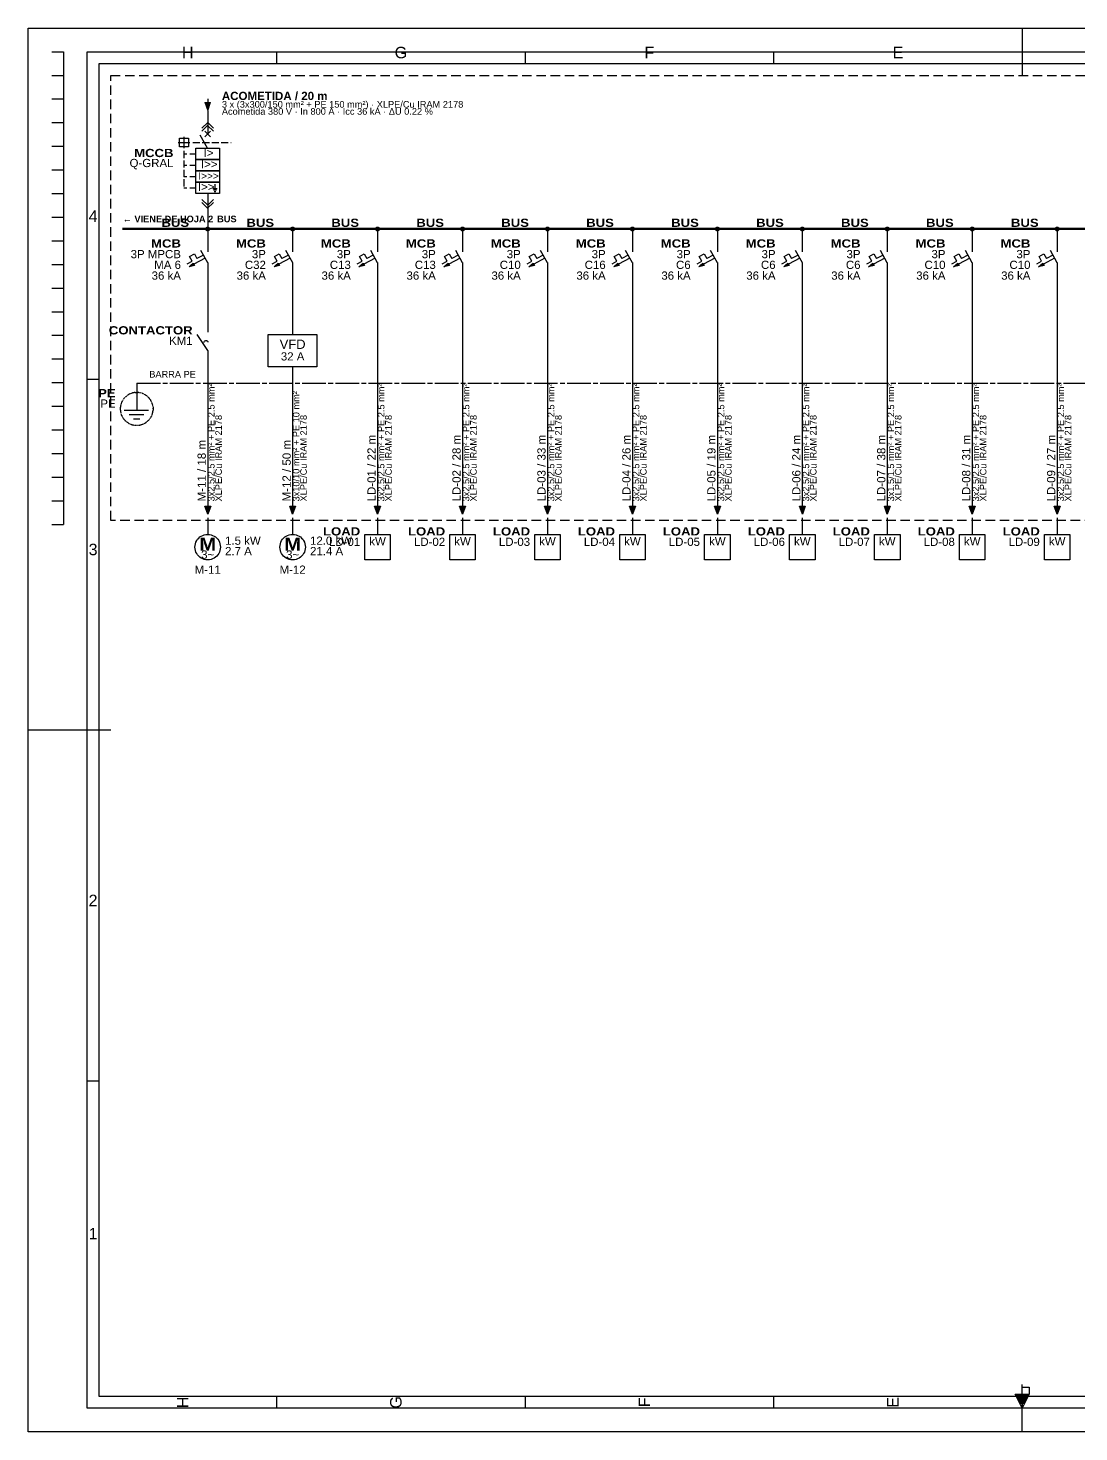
# Model space of a CAD drawing. Header units: millimetres. Extents: x 0 to 869, y 0 to 594.
# Drawn here: x 0 to 444, y 0 to 594 of the extents above; entities that cross this region are included whole.
import ezdxf
from ezdxf.enums import TextEntityAlignment as Align

# ---------------------------------------------------------------- set-up
doc = ezdxf.new("R2010")
doc.units = ezdxf.units.MM
for name, pattern in [('SVG_3_1', [4, 3, -1]), ('SVG_DASH_1', [13.999999, 9.999999, -1, 2, -1]), ('SVG_DASH_2', [5.999999, 4, -2])]:
    doc.linetypes.add(name, pattern=pattern)
for name, color, linetype in [('291-A-LAMINA', 8, 'Continuous'), ('291-E-DIAGRAMA', 5, 'Continuous'), ('291-E-TEXTOS', 7, 'Continuous'), ('291-G-ROTULO', 7, 'Continuous')]:
    doc.layers.add(name, color=color, linetype=linetype)
doc.styles.add('ARIAL', font='arial.ttf')
doc.styles.add('ARIAL_BLACK', font='ariblk.ttf')
doc.styles.add('ARIAL_BOLD', font='arialbd.ttf')

# ---------------------------------------------------------------- blocks, each defined once
blk = doc.blocks.new('LV_CABLE_ARROW_IN')
at = {"layer": '291-E-DIAGRAMA', "lineweight": 25, "true_color": 0xff0000}
blk.add_line((0, 0), (0, -1.559), dxfattribs=at)
at = {"layer": '291-E-DIAGRAMA', "lineweight": 18, "true_color": 0xff0000}
blk.add_lwpolyline([(-1.25, -1.559), (1.25, -1.559), (0, -5)], close=True, dxfattribs=at)
at = {"layer": '291-E-DIAGRAMA', "true_color": 0xff0000}
blk.add_solid([(-1.25, -1.559), (1.25, -1.559), (0, -5)], dxfattribs=at)
at = {"layer": '291-E-TEXTOS', "true_color": 0x008800, "style": 'ARIAL'}
blk.add_attdef('TAG', text='', height=3.47, dxfattribs=at).set_placement((-3.235, -3.971), align=Align.RIGHT)
blk = doc.blocks.new('LV_MCCB_BASIC')
at = {"layer": '291-E-DIAGRAMA', "lineweight": 25, "true_color": 0x0000ff}
for p, q in [((0, 0), (0, -4.8)), ((-0.025, -10.871), (-3.23, -5.308)), ((1.225, -6), (-1.275, -3.6)), ((-1.275, -6), (1.225, -3.6)), ((-12.525, -8.419), (-7.525, -8.419)), ((-10.049, -6), (-10.049, -10.8)), ((-10.025, -13.219), (-8.775, -13.219)), ((-7.525, -13.219), (-5.025, -13.219)), ((-10.025, -18.019), (-8.775, -18.019)), ((-10.025, -22.819), (-8.775, -22.819)), ((-7.525, -18.019), (-5.025, -18.019)), ((-7.525, -22.819), (-5.025, -22.819)), ((-10.025, -27.619), (-8.775, -27.619)), ((-7.525, -27.619), (-5.025, -27.619)), ((2.167, -27.901), (4.034, -27.901)), ((2.475, -28.513), (3.725, -28.513)), ((2.784, -29.125), (3.417, -29.125)), ((3.088, -26.104), (3.088, -27.911)), ((0, -30), (0, -35))]:
    blk.add_line(p, q, dxfattribs=at)
at = {"layer": '291-E-DIAGRAMA', "linetype": 'SVG_3_1', "lineweight": 25, "true_color": 0x0000ff}
for p, q in [((-6.275, -8.419), (9.975, -8.419)), ((-10.025, -12), (-10.025, -27.6))]:
    blk.add_line(p, q, dxfattribs=at)
at = {"layer": '291-E-DIAGRAMA', "lineweight": 25, "true_color": 0x0000ff}
for points in [[(-2.525, -2.4), (0, 0), (2.475, -2.4)], [(-2.525, -3.6), (-0.025, -1.2), (2.475, -3.6)], [(-2.525, -32.5), (0, -35), (2.475, -32.5)], [(-2.525, -33.75), (-0.025, -36.25), (2.475, -33.75)]]:
    blk.add_lwpolyline(points, dxfattribs=at)
for points in [[(-11.907, -6.607), (-8.157, -6.607), (-8.157, -10.207), (-11.907, -10.207)], [(-5.025, -10.8), (4.975, -10.8), (4.975, -15.6), (-5.025, -15.6)], [(-5.025, -15.6), (4.975, -15.6), (4.975, -20.4), (-5.025, -20.4)], [(-5.025, -20.4), (4.975, -20.4), (4.975, -25.2), (-5.025, -25.2)], [(-5.025, -25.2), (4.975, -25.2), (4.975, -30), (-5.025, -30)]]:
    blk.add_lwpolyline(points, close=True, dxfattribs=at)
at = {"layer": '291-E-TEXTOS', "color": 7, "style": 'ARIAL_BLACK'}
blk.add_text('MCCB', height=3.47, dxfattribs=at).set_placement((-14.461, -14.588), align=Align.RIGHT)
at = {"layer": '291-E-TEXTOS', "true_color": 0x0000ff, "style": 'ARIAL'}
for s, height, p in [('I>', 3.47, (-1.73, -14.499)), ('I>>', 3.47, (-2.863, -19.299)), ('I>>>', 3.088, (-3.995, -24.099)), ('I>>', 3.47, (-4.113, -28.899))]:
    blk.add_text(s, height=height, dxfattribs=at).set_placement(p)
at = {"layer": '291-E-TEXTOS', "true_color": 0x008800, "style": 'ARIAL'}
blk.add_attdef('TAG', text='', height=3.47, dxfattribs=at).set_placement((-14.461, -18.824), align=Align.RIGHT)
blk = doc.blocks.new('LV_BUSBAR_NODE')
at = {"layer": '291-E-DIAGRAMA', "true_color": 0x0000ff}
blk.add_hatch(color=256, dxfattribs=at).paths.add_polyline_path([(0.78, -0.78), (0.78, -0.89), (0.76, -0.99), (0.72, -1.09), (0.68, -1.18), (0.62, -1.26), (0.55, -1.34), (0.48, -1.4), (0.39, -1.46), (0.3, -1.51), (0.21, -1.54), (0.11, -1.56), (0, -1.57), (-0.11, -1.56), (-0.21, -1.54), (-0.3, -1.51), (-0.39, -1.46), (-0.48, -1.4), (-0.55, -1.34), (-0.62, -1.26), (-0.68, -1.18), (-0.72, -1.09), (-0.76, -0.99), (-0.78, -0.89), (-0.78, -0.78), (-0.78, -0.68), (-0.76, -0.58), (-0.72, -0.48), (-0.68, -0.39), (-0.62, -0.31), (-0.55, -0.23), (-0.48, -0.16), (-0.39, -0.11), (-0.3, -0.06), (-0.21, -0.03), (-0.11, -0.01), (0, 0), (0.11, -0.01), (0.21, -0.03), (0.3, -0.06), (0.39, -0.11), (0.48, -0.16), (0.55, -0.23), (0.62, -0.31), (0.68, -0.39), (0.72, -0.48), (0.76, -0.58), (0.78, -0.68), (0.78, -0.78)])
at = {"layer": '291-E-DIAGRAMA', "lineweight": 50, "true_color": 0x0000ff}
blk.add_line((-5.88, -0.78), (5.88, -0.78), dxfattribs=at)
at = {"layer": '291-E-DIAGRAMA', "lineweight": 25, "true_color": 0x0000ff}
blk.add_line((0, -0.78), (0, -5), dxfattribs=at)
blk.add_lwpolyline([(0.78, -0.78), (0.78, -0.89), (0.76, -0.99), (0.72, -1.09), (0.68, -1.18), (0.62, -1.26), (0.55, -1.34), (0.48, -1.4), (0.39, -1.46), (0.3, -1.51), (0.21, -1.54), (0.11, -1.56), (0, -1.57), (-0.11, -1.56), (-0.21, -1.54), (-0.3, -1.51), (-0.39, -1.46), (-0.48, -1.4), (-0.55, -1.34), (-0.62, -1.26), (-0.68, -1.18), (-0.72, -1.09), (-0.76, -0.99), (-0.78, -0.89), (-0.78, -0.78), (-0.78, -0.68), (-0.76, -0.58), (-0.72, -0.48), (-0.68, -0.39), (-0.62, -0.31), (-0.55, -0.23), (-0.48, -0.16), (-0.39, -0.11), (-0.3, -0.06), (-0.21, -0.03), (-0.11, -0.01), (0, 0), (0.11, -0.01), (0.21, -0.03), (0.3, -0.06), (0.39, -0.11), (0.48, -0.16), (0.55, -0.23), (0.62, -0.31), (0.68, -0.39), (0.72, -0.48), (0.76, -0.58), (0.78, -0.68), (0.78, -0.78)], close=True, dxfattribs=at)
at = {"layer": '291-E-TEXTOS', "color": 7, "style": 'ARIAL_BLACK'}
blk.add_text('BUS', height=3.47, dxfattribs=at).set_placement((-7.84, 0.1), align=Align.RIGHT)
at = {"layer": '291-E-TEXTOS', "true_color": 0x008800, "style": 'ARIAL'}
blk.add_attdef('TAG', text='', height=3.47, dxfattribs=at).set_placement((-7.84, -4.31), align=Align.RIGHT)
blk = doc.blocks.new('LV_MCB')
at = {"layer": '291-E-DIAGRAMA', "lineweight": 25, "true_color": 0x0000ff}
for p, q in [((0, 0), (0, -5.441)), ((0.02, -10.103), (-2.892, -4.853)), ((-1.069, -8.132), (-5.833, -10.735)), ((-5.642, -6.265), (-4.525, -8.309)), ((-1.804, -6.824), (-4.525, -8.309)), ((0, -10.029), (0, -32.5))]:
    blk.add_line(p, q, dxfattribs=at)
blk.add_lwpolyline([(-8.613, -10.544), (-6.569, -9.426), (-7.686, -7.382), (-5.642, -6.265)], dxfattribs=at)
blk.add_lwpolyline([(-7.877, -11.853), (-6.113, -10.221), (-5.554, -11.25), (-7.877, -11.853)], close=True, dxfattribs=at)
at = {"layer": '291-E-DIAGRAMA', "lineweight": 18, "true_color": 0x0000ff}
for points in [[(-5.554, -11.25), (-7.216, -11.25), (-7.877, -11.853)], [(-6.113, -10.221), (-5.554, -11.25), (-7.216, -11.25)]]:
    blk.add_lwpolyline(points, close=True, dxfattribs=at)
at = {"layer": '291-E-DIAGRAMA', "true_color": 0x0000ff}
for points in [[(-5.554, -11.25), (-7.216, -11.25), (-7.877, -11.853)], [(-6.113, -10.221), (-5.554, -11.25), (-7.216, -11.25)]]:
    blk.add_solid(points, dxfattribs=at)
at = {"layer": '291-E-TEXTOS', "color": 7, "style": 'ARIAL_BLACK'}
blk.add_text('MCB', height=3.47, dxfattribs=at).set_placement((-11.319, -3.632), align=Align.RIGHT)
at = {"layer": '291-E-TEXTOS', "true_color": 0x008800, "style": 'ARIAL'}
for tag, p in [('POLES', (-11.314, -8.162)), ('CURVE_RATING', (-11.304, -12.691)), ('BREAKING_CAPACITY', (-11.314, -17.235))]:
    blk.add_attdef(tag, text='', height=3.47, dxfattribs=at).set_placement(p, align=Align.RIGHT)
blk = doc.blocks.new('LV_CONTACTOR')
at = {"layer": '291-E-DIAGRAMA', "lineweight": 25, "true_color": 0x0000ff}
for p, q in [((0, 0), (0, -3.92)), ((0, -11.77), (-4.41, -4.9)), ((0, -11.77), (0, -15))]:
    blk.add_line(p, q, dxfattribs=at)
blk.add_lwpolyline([(-1.67, -8.28), (-1.51, -8.03), (-1.35, -7.82), (-1.18, -7.67), (-1.01, -7.56), (-0.84, -7.5), (-0.67, -7.48), (-0.51, -7.5), (-0.36, -7.55), (-0.22, -7.65), (-0.09, -7.78), (0.01, -7.94), (0.1, -8.14)], dxfattribs=at)
at = {"layer": '291-E-TEXTOS', "color": 7, "style": 'ARIAL_BLACK'}
blk.add_text('CONTACTOR', height=3.47, dxfattribs=at).set_placement((-6.37, -4.9), align=Align.RIGHT)
at = {"layer": '291-E-TEXTOS', "true_color": 0x008800, "style": 'ARIAL'}
blk.add_attdef('TAG', text='', height=3.47, dxfattribs=at).set_placement((-6.37, -9.31), align=Align.RIGHT)
blk = doc.blocks.new('LV_VFD')
at = {"layer": '291-E-DIAGRAMA', "lineweight": 25, "true_color": 0x0000ff}
for p, q in [((0, 0), (0, -4.902)), ((0, -18.627), (0, -22.5))]:
    blk.add_line(p, q, dxfattribs=at)
blk.add_lwpolyline([(-10.294, -4.902), (10.294, -4.902), (10.294, -18.627), (-10.294, -18.627)], close=True, dxfattribs=at)
at = {"layer": '291-E-TEXTOS', "true_color": 0x0000ff, "style": 'ARIAL'}
blk.add_text('VFD', height=3.922, dxfattribs=at).set_placement((0, -11.029), align=Align.CENTER)
at = {"layer": '291-E-TEXTOS', "true_color": 0x008800, "style": 'ARIAL'}
blk.add_attdef('RATED_CURRENT', text='', height=3.47, dxfattribs=at).set_placement((0, -15.931), align=Align.CENTER)
blk = doc.blocks.new('LV_CABLE_RUN')
at = {"layer": '291-E-DIAGRAMA', "lineweight": 25, "true_color": 0xff0000}
for p, q in [((0, 0), (0, -52.07)), ((0, -57.07), (0, -60.07))]:
    blk.add_line(p, q, dxfattribs=at)
blk.add_lwpolyline([(1.265, -52.07), (0.015, -55.511), (-1.235, -52.07), (1.265, -52.07)], close=True, dxfattribs=at)
at = {"layer": '291-E-DIAGRAMA', "lineweight": 18, "true_color": 0xff0000}
blk.add_lwpolyline([(-1.235, -52.07), (1.265, -52.07), (0.015, -55.511)], close=True, dxfattribs=at)
at = {"layer": '291-E-DIAGRAMA', "true_color": 0xff0000}
blk.add_solid([(-1.235, -52.07), (1.265, -52.07), (0.015, -55.511)], dxfattribs=at)
at = {"layer": '291-E-TEXTOS', "true_color": 0x008800, "style": 'ARIAL'}
for tag, p, height in [('CABLE_INSULATION', (6, -50.07), 2.79), ('CABLE_TAG', (-0.8, -50.07), 3.49), ('CABLE_SPEC', (2.9, -50.07), 2.79)]:
    blk.add_attdef(tag, p, '', height=height, rotation=90, dxfattribs=at)
blk = doc.blocks.new('LV_MOTOR_3PH')
at = {"layer": '291-E-DIAGRAMA', "lineweight": 25, "true_color": 0x0000ff}
blk.add_line((0, 0), (0, -3.92), dxfattribs=at)
blk.add_lwpolyline([(5.39, -9.31), (5.34, -10.05), (5.2, -10.75), (4.97, -11.41), (4.66, -12.04), (4.27, -12.61), (3.81, -13.13), (3.3, -13.58), (2.72, -13.97), (2.1, -14.28), (1.43, -14.51), (0.73, -14.66), (0, -14.71), (-0.73, -14.66), (-1.43, -14.51), (-2.1, -14.28), (-2.72, -13.97), (-3.3, -13.58), (-3.81, -13.13), (-4.27, -12.61), (-4.66, -12.04), (-4.97, -11.41), (-5.2, -10.75), (-5.34, -10.05), (-5.39, -9.31), (-5.34, -8.58), (-5.2, -7.88), (-4.97, -7.21), (-4.66, -6.59), (-4.27, -6.02), (-3.81, -5.5), (-3.3, -5.04), (-2.72, -4.66), (-2.1, -4.35), (-1.43, -4.11), (-0.73, -3.97), (0, -3.92), (0.73, -3.97), (1.43, -4.11), (2.1, -4.35), (2.72, -4.66), (3.3, -5.04), (3.81, -5.5), (4.27, -6.02), (4.66, -6.59), (4.97, -7.21), (5.2, -7.88), (5.34, -8.58), (5.39, -9.31)], close=True, dxfattribs=at)
at = {"layer": '291-E-TEXTOS', "true_color": 0x0000ff}
for s, height, style, p in [('M', 5.39, 'ARIAL_BLACK', (0, -10.78)), ('3~', 3.47, 'ARIAL', (0, -14.22))]:
    blk.add_text(s, height=height, dxfattribs=dict(at, style=style)).set_placement(p, align=Align.CENTER)
at = {"layer": '291-E-TEXTOS', "true_color": 0x008800, "style": 'ARIAL'}
for tag, p in [('POWER_KW', (7.35, -8.33)), ('CURRENT', (7.35, -12.74))]:
    blk.add_attdef(tag, p, '', height=3.47, dxfattribs=at)
blk.add_attdef('TAG', text='', height=3.47, dxfattribs=at).set_placement((0, -20.59), align=Align.CENTER)
blk = doc.blocks.new('LV_LOAD_BOX_KW')
at = {"layer": '291-E-DIAGRAMA', "lineweight": 25, "true_color": 0x0000ff}
blk.add_line((0, 0), (0, -3.922), dxfattribs=at)
blk.add_lwpolyline([(-5.392, -3.922), (5.392, -3.922), (5.392, -14.706), (-5.392, -14.706)], close=True, dxfattribs=at)
at = {"layer": '291-E-TEXTOS', "color": 7, "style": 'ARIAL_BLACK'}
blk.add_text('LOAD', height=3.47, dxfattribs=at).set_placement((-7.353, -4.412), align=Align.RIGHT)
at = {"layer": '291-E-TEXTOS', "true_color": 0x0000ff, "style": 'ARIAL'}
blk.add_text('kW', height=3.47, dxfattribs=at).set_placement((0, -8.578), align=Align.CENTER)
at = {"layer": '291-E-TEXTOS', "true_color": 0x008800, "style": 'ARIAL'}
blk.add_attdef('TAG', text='', height=3.47, dxfattribs=at).set_placement((-7.353, -8.824), align=Align.RIGHT)
blk = doc.blocks.new('LV_EARTH_PE')
at = {"layer": '291-E-DIAGRAMA', "lineweight": 25, "true_color": 0x00b82e}
for p, q in [((0, 0), (0, -3.794)), ((-4.721, -5.765), (-4.971, -6)), ((-4.618, -5.662), (-4.662, -5.721)), ((-4.294, -5.412), (-4.559, -5.618)), ((-4.176, -5.324), (-4.235, -5.368)), ((-3.721, -5.015), (-3.779, -5.044)), ((-3.25, -4.735), (-3.309, -4.779)), ((-2.75, -4.5), (-2.809, -4.529)), ((-2.221, -4.309), (-2.294, -4.324)), ((-1.824, -4.191), (-2.162, -4.294)), ((-1.691, -4.162), (-1.765, -4.176)), ((-1.294, -4.074), (-1.632, -4.147)), ((-1.162, -4.044), (-1.221, -4.059)), ((-0.735, -4), (-1.088, -4.029)), ((-0.676, -4.005), (-0.603, -4.005)), ((-0.529, -3.956), (-0.059, -3.956)), ((-0.049, -4.279), (-0.049, -6.574)), ((-0.015, -3.868), (-0.029, -4.206)), ((0.426, -4.005), (0.5, -4.005)), ((0.985, -4.054), (1.044, -4.054)), ((1.588, -4.162), (1.529, -4.147)), ((1.985, -4.265), (1.662, -4.176)), ((2.118, -4.309), (2.059, -4.279)), ((2.515, -4.441), (2.191, -4.338)), ((2.647, -4.5), (2.574, -4.471)), ((3.015, -4.676), (2.706, -4.529)), ((3.147, -4.735), (3.074, -4.706)), ((3.5, -4.941), (3.206, -4.765)), ((3.618, -5), (3.559, -4.971)), ((4.074, -5.324), (4.029, -5.279)), ((4.515, -5.662), (4.456, -5.618)), ((-7.01, -10.647), (-7.01, -11.132)), ((-6.985, -10.5), (-7, -10.574)), ((-6.956, -10.088), (-6.985, -10.441)), ((-6.961, -11.603), (-6.961, -11.676)), ((-6.868, -9.544), (-6.926, -9.882)), ((-6.838, -9.412), (-6.853, -9.471)), ((-6.735, -9.015), (-6.824, -9.338)), ((-6.691, -8.868), (-6.706, -8.941)), ((-6.515, -8.353), (-6.529, -8.412)), ((-6.279, -7.853), (-6.309, -7.912)), ((-6.029, -7.368), (-6.059, -7.426)), ((-5.721, -6.897), (-5.765, -6.956)), ((-5.471, -6.559), (-5.676, -6.838)), ((-5.382, -6.456), (-5.441, -6.515)), ((-5.426, -11.505), (4.882, -11.505)), ((-5.118, -6.147), (-5.338, -6.412)), ((-0.044, -9.426), (-0.059, -9.765)), ((-0.049, -7.059), (-0.049, -9.353)), ((-0.049, -9.838), (-0.049, -11.397)), ((-0.029, -6.647), (-0.044, -6.985)), ((4.912, -6.044), (4.868, -6)), ((5.279, -6.456), (5.235, -6.397)), ((5.618, -6.897), (5.588, -6.838)), ((5.853, -7.235), (5.662, -6.956)), ((5.926, -7.353), (5.897, -7.294)), ((6.118, -7.721), (5.956, -7.412)), ((6.191, -7.838), (6.162, -7.779)), ((6.353, -8.221), (6.221, -7.897)), ((6.412, -8.338), (6.382, -8.279)), ((6.588, -8.868), (6.574, -8.809)), ((6.735, -9.397), (6.721, -9.338)), ((6.809, -12), (6.868, -11.647)), ((6.838, -9.941), (6.824, -9.882)), ((6.863, -10.426), (6.863, -10.5)), ((6.912, -10.912), (6.897, -10.559)), ((6.912, -10.971), (6.912, -11.029)), ((-6.882, -12.162), (-6.868, -12.221)), ((-6.765, -12.691), (-6.75, -12.765)), ((-6.603, -13.221), (-6.574, -13.294)), ((-6.559, -13.353), (-6.426, -13.676)), ((-6.397, -13.735), (-6.368, -13.794)), ((-6.338, -13.868), (-6.191, -14.176)), ((-6.088, -14.353), (-5.912, -14.647)), ((-5.868, -14.706), (-5.838, -14.765)), ((-5.794, -14.824), (-5.588, -15.103)), ((-5.544, -15.162), (-5.515, -15.206)), ((-5.191, -15.574), (-5.147, -15.632)), ((-4.809, -15.971), (-4.75, -16.015)), ((-4.382, -16.338), (-4.338, -16.382)), ((-3.941, -16.662), (-3.882, -16.706)), ((-3.824, -16.735), (-3.544, -16.926)), ((-3.471, -16.956), (-3.412, -16.985)), ((-3.353, -17.029), (-3.044, -17.176)), ((-3.265, -13.319), (2.971, -13.319)), ((-2.853, -17.265), (-2.544, -17.397)), ((-2.471, -17.426), (-2.412, -17.456)), ((-2.338, -17.471), (-2.015, -17.574)), ((-1.941, -17.588), (-1.882, -17.618)), ((-1.412, -17.721), (-1.338, -17.735)), ((-1.353, -15.083), (1.25, -15.083)), ((-0.868, -17.809), (-0.794, -17.824)), ((0.926, -17.794), (1.265, -17.735)), ((1.471, -17.691), (1.809, -17.603)), ((1.868, -17.588), (1.941, -17.574)), ((2, -17.559), (2.338, -17.441)), ((2.397, -17.412), (2.456, -17.397)), ((2.912, -17.206), (2.971, -17.176)), ((3.397, -16.941), (3.456, -16.912)), ((3.868, -16.647), (3.926, -16.618)), ((4.309, -16.324), (4.368, -16.279)), ((4.412, -16.235), (4.676, -16.015)), ((4.735, -15.956), (4.779, -15.912)), ((4.824, -15.868), (5.074, -15.618)), ((5.206, -15.456), (5.426, -15.191)), ((5.471, -15.147), (5.515, -15.088)), ((5.559, -15.029), (5.75, -14.75)), ((5.779, -14.691), (5.824, -14.632)), ((6.059, -14.206), (6.103, -14.147)), ((6.309, -13.721), (6.338, -13.647)), ((6.515, -13.206), (6.529, -13.132)), ((6.676, -12.676), (6.691, -12.603)), ((6.706, -12.544), (6.779, -12.206)), ((6.794, -12.132), (6.809, -12.059)), ((-0.309, -17.877), (-0.25, -17.877)), ((0.235, -17.877), (0.309, -17.877)), ((0.382, -17.838), (0.721, -17.824)), ((0.794, -17.828), (0.853, -17.828))]:
    blk.add_line(p, q, dxfattribs=at)
at = {"layer": '291-E-DIAGRAMA', "linetype": 'SVG_3_1', "lineweight": 25, "true_color": 0x00b82e}
blk.add_line((6.889, -10.015), (6.889, -11.441), dxfattribs=at)
at = {"layer": '291-E-DIAGRAMA', "lineweight": 25, "true_color": 0x00b82e}
for points in [[(-3.838, -5.088), (-4.059, -5.235), (-4.132, -5.279)], [(-3.368, -4.809), (-3.529, -4.882), (-3.662, -4.971)], [(-2.868, -4.559), (-2.971, -4.603), (-3.176, -4.706)], [(-2.353, -4.353), (-2.382, -4.353), (-2.676, -4.485)], [(0.368, -3.971), (0.103, -3.956), (0.015, -3.956)], [(0.912, -4.029), (0.735, -4), (0.574, -3.985)], [(1.456, -4.118), (1.368, -4.103), (1.118, -4.059)], [(3.971, -5.235), (3.706, -5.044), (3.676, -5.044)], [(4.397, -5.574), (4.221, -5.412), (4.132, -5.353)], [(4.809, -5.941), (4.706, -5.824), (4.559, -5.706)], [(-7, -11.191), (-7, -11.221), (-6.971, -11.544)], [(-6.956, -11.75), (-6.941, -11.853), (-6.897, -12.088)], [(-6.941, -9.956), (-6.941, -9.971), (-6.941, -10.015)], [(-6.559, -8.485), (-6.647, -8.735), (-6.676, -8.809)], [(-6.353, -7.971), (-6.426, -8.132), (-6.485, -8.294)], [(-6.088, -7.485), (-6.147, -7.574), (-6.25, -7.779)], [(-5.809, -7.015), (-5.824, -7.029), (-5.985, -7.309)], [(-5.015, -6.044), (-5.029, -6.044), (-5.059, -6.103)], [(5.191, -6.353), (5.147, -6.279), (4.956, -6.088)], [(5.544, -6.779), (5.544, -6.765), (5.324, -6.515)], [(6.544, -8.735), (6.456, -8.426), (6.441, -8.412)], [(6.706, -9.265), (6.647, -9.029), (6.618, -8.926)], [(6.809, -9.809), (6.794, -9.647), (6.75, -9.471)], [(6.868, -11.588), (6.882, -11.544), (6.882, -11.515)], [(-6.853, -12.294), (-6.824, -12.485), (-6.779, -12.632)], [(-6.721, -12.824), (-6.647, -13.088), (-6.632, -13.162)], [(-6.162, -14.235), (-6.147, -14.25), (-6.118, -14.294)], [(-5.471, -15.265), (-5.441, -15.294), (-5.235, -15.529)], [(-5.103, -15.676), (-5.029, -15.779), (-4.853, -15.926)], [(-4.706, -16.074), (-4.559, -16.206), (-4.441, -16.294)], [(-4.279, -16.426), (-4.059, -16.588), (-4, -16.632)], [(-2.985, -17.221), (-2.971, -17.221), (-2.926, -17.235)], [(-1.809, -17.632), (-1.779, -17.647), (-1.485, -17.706)], [(-1.279, -17.75), (-1.147, -17.779), (-0.926, -17.809)], [(1.338, -17.721), (1.368, -17.721), (1.397, -17.706)], [(2.529, -17.368), (2.574, -17.353), (2.838, -17.235)], [(3.029, -17.147), (3.147, -17.088), (3.338, -16.985)], [(3.515, -16.882), (3.706, -16.765), (3.809, -16.691)], [(3.985, -16.574), (4.221, -16.397), (4.265, -16.368)], [(5.118, -15.574), (5.147, -15.544), (5.162, -15.515)], [(5.868, -14.574), (5.897, -14.529), (6.029, -14.279)], [(6.132, -14.088), (6.191, -13.971), (6.279, -13.779)], [(6.368, -13.588), (6.456, -13.382), (6.485, -13.265)], [(6.559, -13.074), (6.647, -12.794), (6.662, -12.735)], [(-0.721, -17.824), (-0.529, -17.853), (-0.382, -17.853)], [(-0.176, -17.853), (0.103, -17.868), (0.176, -17.853)]]:
    blk.add_lwpolyline(points, dxfattribs=at)
at = {"layer": '291-E-TEXTOS', "color": 7, "style": 'ARIAL_BLACK'}
blk.add_text('PE', height=3.47, dxfattribs=at).set_placement((-8.971, -5.98), align=Align.RIGHT)
at = {"layer": '291-E-TEXTOS', "true_color": 0x008800, "style": 'ARIAL'}
blk.add_attdef('TAG', text='', height=3.47, dxfattribs=at).set_placement((-8.971, -10.392), align=Align.RIGHT)

msp = doc.modelspace()

# ---------------------------------------------------------------- hatches: boundary and pattern name
at = {"layer": '291-G-ROTULO'}
msp.add_hatch(color=7, dxfattribs=at).paths.add_polyline_path([(417.5, 16), (419.5, 12), (421.5, 12), (423.5, 16)])

# ---------------------------------------------------------------- linework, layer by layer
at = {"layer": '291-A-LAMINA'}
for p, q in [((420.5, 594), (420.5, 574)), ((10, 584), (15, 584)), ((15, 584), (15, 384)), ((105.12, 584), (105.12, 579)), ((210.25, 584), (210.25, 579)), ((315.37, 584), (315.37, 579)), ((420.5, 584), (420.5, 579)), ((10, 574), (15, 574)), ((10, 564), (15, 564)), ((10, 554), (15, 554)), ((10, 544), (15, 544)), ((10, 534), (15, 534)), ((10, 524), (15, 524)), ((10, 514), (15, 514)), ((10, 504), (15, 504)), ((10, 494), (15, 494)), ((10, 484), (15, 484)), ((10, 474), (15, 474)), ((10, 464), (15, 464)), ((10, 454), (15, 454)), ((25, 445.5), (30, 445.5)), ((10, 444), (15, 444)), ((10, 434), (15, 434)), ((10, 424), (15, 424)), ((10, 414), (15, 414)), ((10, 404), (15, 404)), ((10, 394), (15, 394)), ((10, 384), (15, 384)), ((0, 297), (35, 297)), ((25, 297), (30, 297)), ((25, 148.5), (30, 148.5)), ((420.5, 0), (420.5, 20)), ((420.5, 16), (420.5, 19)), ((420.5, 19), (423.5, 19)), ((423.5, 19), (423.5, 16)), ((105.12, 15), (105.12, 10)), ((210.25, 15), (210.25, 10)), ((315.37, 15), (315.37, 10)), ((420.5, 15), (420.5, 10))]:
    msp.add_line(p, q, dxfattribs=at)
for points in [[(0, 594), (841, 594), (841, 0), (0, 0)], [(25, 584), (831, 584), (831, 10), (25, 10)], [(30, 579), (826, 579), (826, 15), (30, 15)], [(417.5, 16), (423.5, 16), (420.5, 10)], [(417.5, 16), (423.5, 16), (421.5, 12), (419.5, 12)]]:
    msp.add_lwpolyline(points, close=True, dxfattribs=at)
at = {"layer": '291-E-DIAGRAMA', "lineweight": 25, "true_color": 0xff0000}
for p, q in [((75.97, 559), (75.97, 554)), ((147.83, 472.28), (147.83, 443.78)), ((183.77, 472.28), (183.77, 443.78)), ((219.7, 472.28), (219.7, 443.78)), ((255.63, 472.28), (255.63, 443.78)), ((291.57, 472.28), (291.57, 443.78)), ((327.5, 472.28), (327.5, 443.78)), ((363.43, 472.28), (363.43, 443.78)), ((399.37, 472.28), (399.37, 443.78)), ((435.3, 472.28), (435.3, 443.78)), ((75.97, 454.28), (75.97, 443.78)), ((111.9, 446.78), (111.9, 443.78))]:
    msp.add_line(p, q, dxfattribs=at)
at = {"layer": '291-E-DIAGRAMA', "lineweight": 25, "true_color": 0x0000ff}
for p, q in [((75.97, 519), (75.97, 509)), ((75.97, 472.28), (75.97, 469.28)), ((111.9, 472.28), (111.9, 469.28))]:
    msp.add_line(p, q, dxfattribs=at)
at = {"layer": '291-E-DIAGRAMA', "lineweight": 70, "true_color": 0x0000ff}
msp.add_line((40, 509), (638, 509), dxfattribs=at)
at = {"layer": '291-E-DIAGRAMA', "linetype": 'SVG_DASH_1', "lineweight": 25, "true_color": 0x139b48}
msp.add_line((46, 443.78), (638, 443.78), dxfattribs=at)
at = {"layer": '291-E-DIAGRAMA', "linetype": 'SVG_DASH_2', "lineweight": 25, "true_color": 0x808080}
msp.add_lwpolyline([(35, 574), (643, 574), (643, 385.71), (35, 385.71)], close=True, dxfattribs=at)

# ---------------------------------------------------------------- block references
at = {"layer": '291-E-DIAGRAMA'}
for name, p in [('LV_CABLE_ARROW_IN', (75.97, 564)), ('LV_BUSBAR_NODE', (75.97, 509.78)), ('LV_BUSBAR_NODE', (111.9, 509.78)), ('LV_BUSBAR_NODE', (147.83, 509.78)), ('LV_BUSBAR_NODE', (183.77, 509.78)), ('LV_BUSBAR_NODE', (219.7, 509.78)), ('LV_BUSBAR_NODE', (255.63, 509.78)), ('LV_BUSBAR_NODE', (291.57, 509.78)), ('LV_BUSBAR_NODE', (327.5, 509.78)), ('LV_BUSBAR_NODE', (363.43, 509.78)), ('LV_BUSBAR_NODE', (399.37, 509.78)), ('LV_BUSBAR_NODE', (435.3, 509.78))]:
    msp.add_blockref(name, p, dxfattribs=at)
for name, p, values in [('LV_MCCB_BASIC', (75.97, 554), {'TAG': 'Q-GRAL'}), ('LV_MCB', (75.97, 504.78), {'POLES': '3P MPCB', 'CURVE_RATING': 'MA 6', 'BREAKING_CAPACITY': '36 kA'}), ('LV_MCB', (111.9, 504.78), {'POLES': '3P', 'CURVE_RATING': 'C32', 'BREAKING_CAPACITY': '36 kA'}), ('LV_MCB', (147.83, 504.78), {'POLES': '3P', 'CURVE_RATING': 'C13', 'BREAKING_CAPACITY': '36 kA'}), ('LV_MCB', (183.77, 504.78), {'POLES': '3P', 'CURVE_RATING': 'C13', 'BREAKING_CAPACITY': '36 kA'}), ('LV_MCB', (219.7, 504.78), {'POLES': '3P', 'CURVE_RATING': 'C10', 'BREAKING_CAPACITY': '36 kA'}), ('LV_MCB', (255.63, 504.78), {'POLES': '3P', 'CURVE_RATING': 'C16', 'BREAKING_CAPACITY': '36 kA'}), ('LV_MCB', (291.57, 504.78), {'POLES': '3P', 'CURVE_RATING': 'C6', 'BREAKING_CAPACITY': '36 kA'}), ('LV_MCB', (327.5, 504.78), {'POLES': '3P', 'CURVE_RATING': 'C6', 'BREAKING_CAPACITY': '36 kA'}), ('LV_MCB', (363.43, 504.78), {'POLES': '3P', 'CURVE_RATING': 'C6', 'BREAKING_CAPACITY': '36 kA'}), ('LV_MCB', (399.37, 504.78), {'POLES': '3P', 'CURVE_RATING': 'C10', 'BREAKING_CAPACITY': '36 kA'}), ('LV_MCB', (435.3, 504.78), {'POLES': '3P', 'CURVE_RATING': 'C10', 'BREAKING_CAPACITY': '36 kA'}), ('LV_CONTACTOR', (75.97, 469.28), {'TAG': 'KM1'}), ('LV_VFD', (111.9, 469.28), {'RATED_CURRENT': '32 A'}), ('LV_EARTH_PE', (46, 443.78), {'TAG': 'PE'}), ('LV_CABLE_RUN', (75.97, 443.78), {'CABLE_TAG': 'M-11 / 18 m', 'CABLE_SPEC': '3x2.5/2.5 mm² + PE 2.5 mm²', 'CABLE_INSULATION': 'XLPE/Cu IRAM 2178'}), ('LV_CABLE_RUN', (111.9, 443.78), {'CABLE_TAG': 'M-12 / 50 m', 'CABLE_SPEC': '3x10/10 mm² + PE 10 mm²', 'CABLE_INSULATION': 'XLPE/Cu IRAM 2178'}), ('LV_CABLE_RUN', (147.83, 443.78), {'CABLE_TAG': 'LD-01 / 22 m', 'CABLE_SPEC': '3x2.5/2.5 mm² + PE 2.5 mm²', 'CABLE_INSULATION': 'XLPE/Cu IRAM 2178'}), ('LV_CABLE_RUN', (183.77, 443.78), {'CABLE_TAG': 'LD-02 / 28 m', 'CABLE_SPEC': '3x2.5/2.5 mm² + PE 2.5 mm²', 'CABLE_INSULATION': 'XLPE/Cu IRAM 2178'}), ('LV_CABLE_RUN', (219.7, 443.78), {'CABLE_TAG': 'LD-03 / 33 m', 'CABLE_SPEC': '3x2.5/2.5 mm² + PE 2.5 mm²', 'CABLE_INSULATION': 'XLPE/Cu IRAM 2178'}), ('LV_CABLE_RUN', (255.63, 443.78), {'CABLE_TAG': 'LD-04 / 26 m', 'CABLE_SPEC': '3x2.5/2.5 mm² + PE 2.5 mm²', 'CABLE_INSULATION': 'XLPE/Cu IRAM 2178'}), ('LV_CABLE_RUN', (291.57, 443.78), {'CABLE_TAG': 'LD-05 / 19 m', 'CABLE_SPEC': '3x2.5/2.5 mm² + PE 2.5 mm²', 'CABLE_INSULATION': 'XLPE/Cu IRAM 2178'}), ('LV_CABLE_RUN', (327.5, 443.78), {'CABLE_TAG': 'LD-06 / 24 m', 'CABLE_SPEC': '3x2.5/2.5 mm² + PE 2.5 mm²', 'CABLE_INSULATION': 'XLPE/Cu IRAM 2178'}), ('LV_CABLE_RUN', (363.43, 443.78), {'CABLE_TAG': 'LD-07 / 38 m', 'CABLE_SPEC': '3x1.5/1.5 mm² + PE 2.5 mm²', 'CABLE_INSULATION': 'XLPE/Cu IRAM 2178'}), ('LV_CABLE_RUN', (399.37, 443.78), {'CABLE_TAG': 'LD-08 / 31 m', 'CABLE_SPEC': '3x2.5/2.5 mm² + PE 2.5 mm²', 'CABLE_INSULATION': 'XLPE/Cu IRAM 2178'}), ('LV_CABLE_RUN', (435.3, 443.78), {'CABLE_TAG': 'LD-09 / 27 m', 'CABLE_SPEC': '3x2.5/2.5 mm² + PE 2.5 mm²', 'CABLE_INSULATION': 'XLPE/Cu IRAM 2178'}), ('LV_MOTOR_3PH', (75.97, 383.71), {'POWER_KW': '1.5 kW', 'CURRENT': '2.7 A', 'TAG': 'M-11'}), ('LV_MOTOR_3PH', (111.9, 383.71), {'POWER_KW': '12.0 kW', 'CURRENT': '21.4 A', 'TAG': 'M-12'}), ('LV_LOAD_BOX_KW', (147.83, 383.71), {'TAG': 'LD-01'}), ('LV_LOAD_BOX_KW', (183.77, 383.71), {'TAG': 'LD-02'}), ('LV_LOAD_BOX_KW', (219.7, 383.71), {'TAG': 'LD-03'}), ('LV_LOAD_BOX_KW', (255.63, 383.71), {'TAG': 'LD-04'}), ('LV_LOAD_BOX_KW', (291.57, 383.71), {'TAG': 'LD-05'}), ('LV_LOAD_BOX_KW', (327.5, 383.71), {'TAG': 'LD-06'}), ('LV_LOAD_BOX_KW', (363.43, 383.71), {'TAG': 'LD-07'}), ('LV_LOAD_BOX_KW', (399.37, 383.71), {'TAG': 'LD-08'}), ('LV_LOAD_BOX_KW', (435.3, 383.71), {'TAG': 'LD-09'})]:
    msp.add_blockref(name, p, dxfattribs=at).add_auto_attribs(values)

# ---------------------------------------------------------------- texts
at = {"layer": '291-E-TEXTOS', "color": 7, "style": 'ARIAL'}
for s, p in [('H', (67.56, 579.75)), ('G', (157.69, 579.75)), ('F', (262.81, 579.75)), ('E', (367.94, 579.75)), ('4', (27.5, 510.5)), ('3', (27.5, 369.5)), ('2', (27.5, 221)), ('1', (27.5, 80))]:
    msp.add_text(s, height=4.86, dxfattribs=at).set_placement(p, align=Align.BOTTOM_CENTER)
at = {"layer": '291-E-TEXTOS', "color": 7}
for s, height, style, p in [('ACOMETIDA / 20 m', 3.49, 'ARIAL_BOLD', (81.97, 562.5)), ('Acometida 380 V · In 800 A · Icc 36 kA · ΔU 0.22 %', 2.79, 'ARIAL', (81.97, 556.5)), ('3 x (3x300/150 mm² + PE 150 mm²) · XLPE/Cu IRAM 2178', 2.79, 'ARIAL', (81.97, 559.5)), ('← VIENE DE HOJA 2', 2.79, 'ARIAL_BOLD', (40, 511)), ('BUS', 2.79, 'ARIAL_BOLD', (79.97, 511))]:
    msp.add_text(s, height=height, dxfattribs=dict(at, style=style)).set_placement(p, align=Align.BOTTOM_LEFT)
at = {"layer": '291-E-TEXTOS', "true_color": 0x139b48, "style": 'ARIAL'}
msp.add_text('BARRA PE', height=2.79, dxfattribs=at).set_placement((70.97, 445.28), align=Align.BOTTOM_RIGHT)
at = {"layer": '291-E-TEXTOS', "color": 7, "style": 'ARIAL'}
for s, p in [('H', (69.31, 12.5)), ('G', (159.44, 12.5)), ('F', (264.56, 12.5)), ('E', (369.69, 12.5))]:
    msp.add_text(s, height=4.86, rotation=90, dxfattribs=at).set_placement(p, align=Align.BOTTOM_CENTER)

doc.saveas('drawing.dxf')
